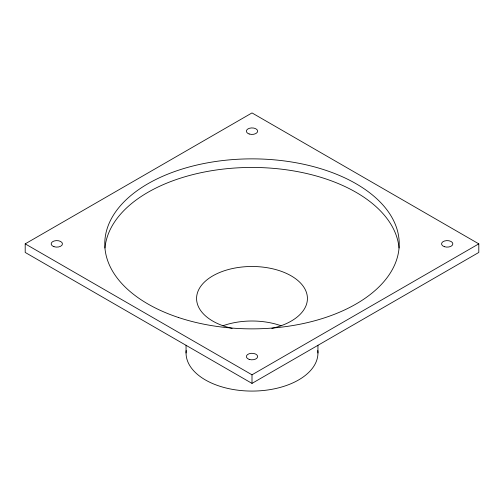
<?xml version="1.0" encoding="UTF-8"?>
<svg xmlns="http://www.w3.org/2000/svg" width="504" height="504" viewBox="0 0 504 504"><rect width="100%" height="100%" fill="white"/><g stroke="black" fill="none" stroke-linecap="round" stroke-linejoin="round"><path stroke-width="0.76" d="M25.2 243.86L252 112.921L478.8 243.86L478.8 252.447L252 383.393L25.2 252.447L25.2 243.86L252 374.806L478.8 243.86M317.942 345.221L317.942 353.008M252 374.806L252 383.393M186.058 345.221L186.058 353.008M232.136 328.356A55.427 31.998 0 0 1 207.736 279.229A55.427 31.998 0 0 1 296.264 279.229A55.427 31.998 0 0 1 271.864 328.356M104.977 247.999A147.225 85 0 0 1 252 167.448A147.225 85 0 0 1 399.023 247.999M317.803 350.519A65.942 38.071 0 0 1 252 391.079A65.942 38.071 0 0 1 186.197 350.519M223.039 325.723A55.427 31.998 0 0 1 280.961 325.723M249.171 133.995A5.651 3.263 0 0 0 257.651 131.166A5.651 3.263 0 0 0 249.171 128.344A5.651 3.263 0 0 0 249.171 133.995M249.171 359.384A5.651 3.263 0 0 0 257.651 356.561A5.651 3.263 0 0 0 249.171 353.732A5.651 3.263 0 0 0 249.171 359.384M178.384 317.476A147.225 85 0 0 0 399.225 243.86A147.225 85 0 0 0 178.384 170.251A147.225 85 0 0 0 178.384 317.476M444.37 246.689A5.651 3.263 0 0 0 452.85 243.86A5.651 3.263 0 0 0 444.37 241.038A5.651 3.263 0 0 0 444.37 246.689M53.978 246.689A5.651 3.263 0 0 0 62.458 243.86A5.651 3.263 0 0 0 53.978 241.038A5.651 3.263 0 0 0 53.978 246.689"/></g></svg>
